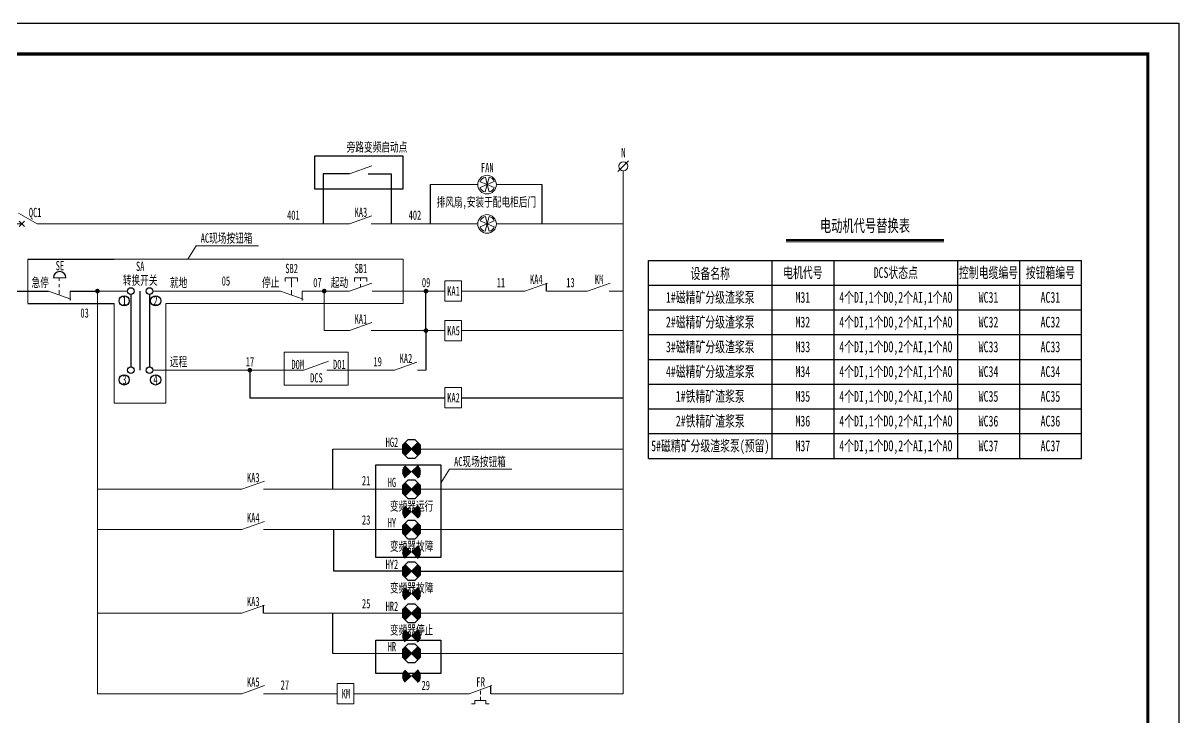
# Model space of a CAD drawing. Header units: millimetres. Extents: x 401220 to 2750366, y -101310 to 943175.
# Drawn here: x 1132490 to 1169837, y 514896 to 537324 of the extents above; entities that cross this region are included whole.
import ezdxf
from ezdxf.enums import TextEntityAlignment as Align

# ---------------------------------------------------------------- set-up
doc = ezdxf.new("R2010")
doc.units = ezdxf.units.MM
doc.linetypes.add('常规', pattern=[20, 10, 0, 10])
doc.linetypes.add('接地线', pattern=[1460, 500, 500, -200, 60, -200])
for name, color, linetype, lineweight in [('1轮廓实线层', 7, 'Continuous', 18), ('_0', 7, 'Continuous', 25), ('CAXA0层', 7, 'Continuous', 25), ('SW', 8, 'Continuous', 20)]:
    doc.layers.add(name, color=color, linetype=linetype, lineweight=lineweight)
for name, color, linetype in [('D1', 4, 'Continuous'), ('MX', 3, 'Continuous'), ('TEXT', 4, 'Continuous'), ('动力平面导线层', 3, '常规'), ('动力平面设备层', 1, 'Continuous'), ('图框', 7, 'Continuous'), ('标注-照明', 7, 'Continuous'), ('照明平面导线层', 3, 'Continuous'), ('照明平面设备层', 1, 'Continuous'), ('电气-接地设计-接地线', 3, '接地线'), ('表格图框层', 7, 'Continuous')]:
    doc.layers.add(name, color=color, linetype=linetype)
doc.styles.add('IDQSTYLE', font='NSimSun.ttf', dxfattribs={"width": 0.7})
doc.styles.add('标准', font='NSimSun.ttf', dxfattribs={"width": 0.667})

# ---------------------------------------------------------------- blocks, each defined once
blk = doc.blocks.new('*U33')
at = {"layer": '1轮廓实线层'}
for p, q in [((0, 15), (0, 10)), ((0, 5), (-3.5, 11.06)), ((0, 10), (-0.88, 10.88)), ((0, 10), (-0.88, 9.12)), ((0, 10), (0.88, 10.88)), ((0, 10), (0.88, 9.12)), ((0, 5), (0, 0))]:
    blk.add_line(p, q, dxfattribs=at)

msp = doc.modelspace()

# ---------------------------------------------------------------- hatches: boundary and pattern name
at = {"linetype": 'ByBlock', "lineweight": 25}
h = msp.add_hatch(dxfattribs=at)
h.set_pattern_fill('ANSI31', scale=184.8, style=0)
h.set_pattern_definition([(45, (580637.666, 525748.21), (-16.3341666, 16.3341666), [])])
h.paths.add_polyline_path([(1145040.02619, 523553.24756), (1144831.1225, 523762.4984, 0.1991281417), (1144744.34619, 523553.24756, 0.1986966109), (1144830.77535, 523344.34388)])
h.paths.add_polyline_path([(1145249.27703, 523762.15124), (1145040.02619, 523553.24756), (1145248.92987, 523343.99672, 0.1991281417), (1145335.70619, 523553.24756, 0.1986966109)])
h = msp.add_hatch(dxfattribs=at)
h.set_pattern_fill('ANSI31', scale=184.8, style=0)
h.set_pattern_definition([(45, (580637.666, 525013.185), (-16.3341666, 16.3341666), [])])
h.paths.add_polyline_path([(1145040.02619, 522818.22334), (1144831.1225, 523027.47418, 0.1991281417), (1144744.34619, 522818.22334, 0.1986966109), (1144830.77535, 522609.31966)])
h.paths.add_polyline_path([(1145249.27703, 523027.12703), (1145040.02619, 522818.22334), (1145248.92987, 522608.9725, 0.1991281417), (1145335.70619, 522818.22334, 0.1986966109)])
h = msp.add_hatch(dxfattribs=at)
h.set_pattern_fill('ANSI31', scale=184.8, style=0)
h.set_pattern_definition([(45, (580637.666, 524448.21), (-16.3341666, 16.3341666), [])])
h.paths.add_polyline_path([(1145040.02619, 522253.24756), (1144831.1225, 522462.4984, 0.1991281417), (1144744.34619, 522253.24756, 0.1986966109), (1144830.77535, 522044.34388)])
h.paths.add_polyline_path([(1145249.27703, 522462.15124), (1145040.02619, 522253.24756), (1145248.92987, 522043.99672, 0.1991281417), (1145335.70619, 522253.24756, 0.1986966109)])
h = msp.add_hatch(dxfattribs=at)
h.set_pattern_fill('ANSI31', scale=184.8, style=0)
h.set_pattern_definition([(45, (580637.666, 523713.185), (-16.3341666, 16.3341666), [])])
h.paths.add_polyline_path([(1145040.02619, 521518.22334), (1144831.1225, 521727.47418, 0.1991281417), (1144744.34619, 521518.22334, 0.1986966109), (1144830.77535, 521309.31966)])
h.paths.add_polyline_path([(1145249.27703, 521727.12703), (1145040.02619, 521518.22334), (1145248.92987, 521308.9725, 0.1991281417), (1145335.70619, 521518.22334, 0.1986966109)])
h = msp.add_hatch(dxfattribs=at)
h.set_pattern_fill('ANSI31', scale=184.8, style=0)
h.set_pattern_definition([(45, (580637.666, 523148.21), (-16.3341666, 16.3341666), [])])
h.paths.add_polyline_path([(1145040.02619, 520953.24756), (1144831.1225, 521162.4984, 0.1991281417), (1144744.34619, 520953.24756, 0.1986966109), (1144830.77535, 520744.34388)])
h.paths.add_polyline_path([(1145249.27703, 521162.15124), (1145040.02619, 520953.24756), (1145248.92987, 520743.99672, 0.1991281417), (1145335.70619, 520953.24756, 0.1986966109)])
h = msp.add_hatch(dxfattribs=at)
h.set_pattern_fill('ANSI31', scale=184.8, style=0)
h.set_pattern_definition([(45, (580637.666, 522413.185), (-16.3341666, 16.3341666), [])])
h.paths.add_polyline_path([(1145040.02619, 520218.22334), (1144831.1225, 520427.47418, 0.1991281417), (1144744.34619, 520218.22334, 0.1986966109), (1144830.77535, 520009.31966)])
h.paths.add_polyline_path([(1145249.27703, 520427.12703), (1145040.02619, 520218.22334), (1145248.92987, 520008.9725, 0.1991281417), (1145335.70619, 520218.22334, 0.1986966109)])
h = msp.add_hatch(dxfattribs=at)
h.set_pattern_fill('ANSI31', scale=184.8, style=0)
h.set_pattern_definition([(45, (580637.666, 521801.533), (-16.3341666, 16.3341666), [])])
h.paths.add_polyline_path([(1145040.02619, 519606.5721), (1144831.1225, 519815.82294, 0.1991281417), (1144744.34619, 519606.5721, 0.1986966109), (1144830.77535, 519397.66842)])
h.paths.add_polyline_path([(1145249.27703, 519815.47579), (1145040.02619, 519606.5721), (1145248.92987, 519397.32126, 0.1991281417), (1145335.70619, 519606.5721, 0.1986966109)])
h = msp.add_hatch(dxfattribs=at)
h.set_pattern_fill('ANSI31', scale=184.8, style=0)
h.set_pattern_definition([(45, (580637.666, 521066.51), (-16.3341666, 16.3341666), [])])
h.paths.add_polyline_path([(1145040.02619, 518871.54789), (1144831.1225, 519080.79873, 0.1991281417), (1144744.34619, 518871.54789, 0.1986966109), (1144830.77535, 518662.6442)])
h.paths.add_polyline_path([(1145249.27703, 519080.45157), (1145040.02619, 518871.54789), (1145248.92987, 518662.29705, 0.1991281417), (1145335.70619, 518871.54789, 0.1986966109)])
h = msp.add_hatch(dxfattribs=at)
h.set_pattern_fill('ANSI31', scale=184.8, style=0)
h.set_pattern_definition([(45, (580637.666, 520441.99), (-16.3341666, 16.3341666), [])])
h.paths.add_polyline_path([(1145040.02619, 518247.02842), (1144831.1225, 518456.27926, 0.1991281417), (1144744.34619, 518247.02842, 0.1986966109), (1144830.77535, 518038.12474)])
h.paths.add_polyline_path([(1145249.27703, 518455.9321), (1145040.02619, 518247.02842), (1145248.92987, 518037.77758, 0.1991281417), (1145335.70619, 518247.02842, 0.1986966109)])
h = msp.add_hatch(dxfattribs=at)
h.set_pattern_fill('ANSI31', scale=184.8, style=0)
h.set_pattern_definition([(45, (580637.666, 519706.966), (-16.3341666, 16.3341666), [])])
h.paths.add_polyline_path([(1145040.02619, 517512.0042), (1144831.1225, 517721.25504, 0.1991281417), (1144744.34619, 517512.0042, 0.1986966109), (1144830.77535, 517303.10052)])
h.paths.add_polyline_path([(1145249.27703, 517720.90788), (1145040.02619, 517512.0042), (1145248.92987, 517302.75336, 0.1991281417), (1145335.70619, 517512.0042, 0.1986966109)])
h = msp.add_hatch(dxfattribs=at)
h.set_pattern_fill('ANSI31', scale=184.8, style=0)
h.set_pattern_definition([(45, (580637.666, 519141.99), (-16.3341666, 16.3341666), [])])
h.paths.add_polyline_path([(1145040.02619, 516947.02842), (1144831.1225, 517156.27926, 0.1991281417), (1144744.34619, 516947.02842, 0.1986966109), (1144830.77535, 516738.12474)])
h.paths.add_polyline_path([(1145249.27703, 517155.9321), (1145040.02619, 516947.02842), (1145248.92987, 516737.77758, 0.1991281417), (1145335.70619, 516947.02842, 0.1986966109)])
h = msp.add_hatch(dxfattribs=at)
h.set_pattern_fill('ANSI31', scale=184.8, style=0)
h.set_pattern_definition([(45, (580637.666, 518406.966), (-16.3341666, 16.3341666), [])])
h.paths.add_polyline_path([(1145040.02619, 516212.0042), (1144831.1225, 516421.25504, 0.1991281417), (1144744.34619, 516212.0042, 0.1986966109), (1144830.77535, 516003.10052)])
h.paths.add_polyline_path([(1145249.27703, 516420.90788), (1145040.02619, 516212.0042), (1145248.92987, 516002.75336, 0.1991281417), (1145335.70619, 516212.0042, 0.1986966109)])

# ---------------------------------------------------------------- linework, layer by layer
at = {"color": 7}
for p, q in [((1143031.61517, 532451.3902), (1142190.75559, 532451.3902)), ((1142190.75559, 532451.3902), (1142190.75559, 530831.55385)), ((1143634.63691, 532451.3902), (1144387.42745, 532451.3902)), ((1144387.42745, 532451.3902), (1144387.42745, 530831.53886)), ((1142527.67932, 519606.5721), (1142527.67932, 520953.24756)), ((1144744.34619, 519606.5721), (1142527.67932, 519606.5721)), ((1145335.70619, 519606.5721), (1151883.7064, 519606.64482))]:
    msp.add_line(p, q, dxfattribs=at)
at = {"color": 7, "linetype": 'ByBlock', "lineweight": 20}
for p, q in [((1147654.36243, 528660.69087), (1146653.19318, 528660.69087)), ((1147654.36243, 528660.69087), (1147247.31069, 528660.69087)), ((1148699.82843, 528660.69087), (1147654.36243, 528660.69087)), ((1151346.33311, 527382.56668), (1146653.19318, 527382.56668)), ((1151883.62005, 527382.57265), (1147190.48012, 527382.57265)), ((1146899.79699, 515647.02842), (1143175.39103, 515647.02842)), ((1147084.44644, 515320.74181), (1147084.44644, 515429.28181)), ((1147084.44644, 515429.28181), (1147446.24644, 515429.28181)), ((1147265.34644, 515737.47842), (1147265.34644, 515616.87842)), ((1147265.34644, 515549.88181), (1147265.34644, 515429.28181)), ((1147446.24644, 515429.28181), (1147446.24644, 515320.74181)), ((1146975.90644, 515320.74181), (1147084.44644, 515320.74181)), ((1147446.24644, 515320.74181), (1147554.78644, 515320.74181))]:
    msp.add_line(p, q, dxfattribs=at)
at = {"color": 7, "linetype": 'ByBlock', "lineweight": 25}
for p, q in [((1145249.27703, 523762.15124), (1144830.77535, 523344.34388)), ((1145248.92987, 523343.99672), (1144831.1225, 523762.4984)), ((1145249.27703, 522462.15124), (1144830.77535, 522044.34388)), ((1145248.92987, 522043.99672), (1144831.1225, 522462.4984)), ((1145249.27703, 521162.15124), (1144830.77535, 520744.34388)), ((1145248.92987, 520743.99672), (1144831.1225, 521162.4984)), ((1145249.27703, 519815.47579), (1144830.77535, 519397.66842)), ((1145248.92987, 519397.32126), (1144831.1225, 519815.82294)), ((1145249.27703, 518455.9321), (1144830.77535, 518038.12474)), ((1145248.92987, 518037.77758), (1144831.1225, 518456.27926)), ((1145249.27703, 517155.9321), (1144830.77535, 516738.12474)), ((1145248.92987, 516737.77758), (1144831.1225, 517156.27926))]:
    msp.add_line(p, q, dxfattribs=at)
at = {"color": 7}
for points in [[(1141914.5279, 533033.4668), (1144759.02057, 533033.4668), (1144759.02057, 531953.49021), (1141914.5279, 531953.49021)], [(1143891.18647, 523041.57506), (1145987.28869, 523041.57506), (1145987.28869, 520053.01564), (1143891.18647, 520053.01564)], [(1143891.18647, 517377.80242), (1145987.28869, 517377.80242), (1145987.28869, 516297.82584), (1143891.18647, 516297.82584)]]:
    msp.add_lwpolyline(points, close=True, dxfattribs=at)
at = {"color": 7, "linetype": 'ByBlock', "lineweight": 20, "const_width": 75}
for points in [[(1134853.53577, 528660.68444, 1), (1134928.53577, 528660.68444, 1)], [(1142183.12509, 528660.69087, 1), (1142258.12509, 528660.69087, 1)], [(1145470.3313, 528660.69087, 1), (1145545.3313, 528660.69087, 1)], [(1145470.3313, 527382.56668, 1), (1145545.3313, 527382.56668, 1)], [(1139779.95355, 526104.44249, 1), (1139854.95355, 526104.44249, 1)]]:
    msp.add_lwpolyline(points, format="xyb", close=True, dxfattribs=at)
at = {"color": 7, "linetype": 'ByBlock', "lineweight": 25}
for points in [[(1144917.55152, 523848.92756), (1144744.34619, 523675.72223), (1144744.34619, 523430.7729), (1144917.55152, 523257.56756), (1145162.50085, 523257.56756), (1145335.70619, 523430.7729), (1145335.70619, 523675.72223), (1145162.50085, 523848.92756)], [(1144917.55152, 522548.92756), (1144744.34619, 522375.72223), (1144744.34619, 522130.7729), (1144917.55152, 521957.56756), (1145162.50085, 521957.56756), (1145335.70619, 522130.7729), (1145335.70619, 522375.72223), (1145162.50085, 522548.92756)], [(1144917.55152, 521248.92756), (1144744.34619, 521075.72223), (1144744.34619, 520830.7729), (1144917.55152, 520657.56756), (1145162.50085, 520657.56756), (1145335.70619, 520830.7729), (1145335.70619, 521075.72223), (1145162.50085, 521248.92756)], [(1144917.55152, 519902.2521), (1144744.34619, 519729.04677), (1144744.34619, 519484.09744), (1144917.55152, 519310.8921), (1145162.50085, 519310.8921), (1145335.70619, 519484.09744), (1145335.70619, 519729.04677), (1145162.50085, 519902.2521)], [(1144917.55152, 518542.70842), (1144744.34619, 518369.50308), (1144744.34619, 518124.55375), (1144917.55152, 517951.34842), (1145162.50085, 517951.34842), (1145335.70619, 518124.55375), (1145335.70619, 518369.50308), (1145162.50085, 518542.70842)], [(1144917.55152, 517242.70842), (1144744.34619, 517069.50308), (1144744.34619, 516824.55375), (1144917.55152, 516651.34842), (1145162.50085, 516651.34842), (1145335.70619, 516824.55375), (1145335.70619, 517069.50308), (1145162.50085, 517242.70842)]]:
    msp.add_lwpolyline(points, close=True, dxfattribs=at)
at = {"layer": 'CAXA0层', "color": 7, "linetype": 'ByBlock', "lineweight": 40}
msp.add_line((1157144.74113, 530320.93667), (1162242.88642, 530320.93667), dxfattribs=at)
at = {"layer": 'CAXA0层', "color": 7, "linetype": 'ByBlock', "lineweight": 0}
msp.add_line((1157144.74113, 530255.45374), (1162242.88642, 530255.45374), dxfattribs=at)
at = {"layer": 'D1', "color": 7, "linetype": 'ByBlock'}
msp.add_arc((1133670.67777, 529092.30667), 200.52575, 0, 180, dxfattribs=at)
at = {"layer": 'MX', "color": 7, "linetype": 'ByBlock', "lineweight": 20}
msp.add_line((1151710.33282, 532521.77941), (1152056.7925, 532868.23909), dxfattribs=at)
msp.add_circle((1151883.55873, 532695.00582), 144.35795, dxfattribs=at)
at = {"layer": 'SW', "color": 7, "linetype": 'ByBlock', "lineweight": 25}
for p, q in [((1152693.81377, 523252.93739), (1152693.81377, 529652.93739)), ((1156693.81377, 523252.93739), (1156693.81377, 529652.93739)), ((1158693.81377, 523252.93739), (1158693.81377, 529652.93739)), ((1162693.81377, 523252.93739), (1162693.81377, 529652.93739)), ((1164693.81377, 523252.93739), (1164693.81377, 529652.93739)), ((1166693.81377, 523252.93739), (1166693.81377, 529652.93739))]:
    msp.add_line(p, q, dxfattribs=at)
at = {"layer": 'TEXT', "color": 7, "linetype": 'ByBlock', "ltscale": 100}
for centre in [(1135970.25444, 528660.69087), (1136573.74194, 528660.69087)]:
    msp.add_circle(centre, 109.725, dxfattribs=at)
at = {"layer": '动力平面导线层', "color": 7, "linetype": 'ByBlock'}
for p, q in [((1132638.19149, 529694.01981), (1135437.49638, 529694.01981)), ((1132203.19809, 528660.69087), (1133305.12071, 528660.69087)), ((1132638.19149, 528259.18954), (1135437.49638, 528259.18954)), ((1145507.8313, 527382.56668), (1145507.8313, 526104.44249)), ((1139817.45355, 526104.44249), (1139817.45355, 525212.86882)), ((1139817.45355, 525212.86882), (1146117.44569, 525212.86882))]:
    msp.add_line(p, q, dxfattribs=at)
at = {"layer": '动力平面导线层', "color": 7}
for p, q in [((1152693.81377, 529652.93739), (1166693.81377, 529652.93739)), ((1152693.81377, 528852.93739), (1166693.81377, 528852.93739)), ((1152693.81377, 528052.93739), (1166693.81377, 528052.93739)), ((1152693.81377, 527252.93739), (1166693.81377, 527252.93739)), ((1152693.81377, 526452.93739), (1166693.81377, 526452.93739)), ((1152693.81377, 525652.93739), (1166693.81377, 525652.93739)), ((1152693.81377, 524852.93739), (1166693.81377, 524852.93739)), ((1152693.81377, 524052.93739), (1166693.81377, 524052.93739)), ((1142499.85063, 522253.24756), (1142499.85063, 523553.24756)), ((1152693.81377, 523252.93739), (1166693.81377, 523252.93739)), ((1142499.85063, 516947.02842), (1142499.85063, 518247.02842))]:
    msp.add_line(p, q, dxfattribs=at)
at = {"layer": '动力平面导线层', "color": 7, "linetype": 'ByBlock', "lineweight": -3, "ltscale": 100}
for p, q in [((1149401.56968, 528660.69087), (1149401.56968, 528922.12294)), ((1147601.53824, 515647.02842), (1147601.53824, 515908.46049))]:
    msp.add_line(p, q, dxfattribs=at)
at = {"layer": '动力平面设备层', "color": 7, "linetype": 'ByBlock', "lineweight": -3, "ltscale": 100}
for p, q in [((1145642.06018, 532102.11524), (1145642.06018, 530831.55385)), ((1149250.9576, 532102.02735), (1149250.9576, 530831.46596))]:
    msp.add_line(p, q, dxfattribs=at)
at = {"layer": '图框', "color": 7, "linetype": 'Continuous', "lineweight": 100, "const_width": 100}
msp.add_lwpolyline([(1112936.60651, 496323.56271), (1168836.60651, 496323.56271), (1168836.60651, 536323.56271), (1112936.60651, 536323.56271)], close=True, dxfattribs=at)
at = {"layer": '标注-照明', "color": 7, "linetype": 'ByBlock', "lineweight": 25, "ltscale": 100}
for p, q in [((1134006.86196, 528660.69087), (1134891.03328, 528660.69087)), ((1135970.25444, 528550.96587), (1135970.25444, 526214.16749)), ((1136272.20867, 526104.44249), (1136272.20867, 528660.69087)), ((1136573.74194, 528550.96587), (1136573.74194, 526214.16749)), ((1140255.35507, 518247.02842), (1140255.35507, 518508.46049))]:
    msp.add_line(p, q, dxfattribs=at)
for centre, radius in [((1135756.95877, 528345.33912), 164.79793), ((1136773.19982, 528345.33912), 164.79793), ((1135970.25444, 526104.44249), 109.725), ((1136573.74194, 526104.44249), 109.725), ((1135756.95877, 525789.09074), 164.79793), ((1136773.19982, 525789.09074), 164.79793)]:
    msp.add_circle(centre, radius, dxfattribs=at)
at = {"layer": '照明平面导线层', "color": 7, "linetype": 'ByBlock', "lineweight": 20}
for p, q in [((1143031.61517, 532451.3902), (1143762.7293, 532712.82227)), ((1147481.83947, 532102.11524), (1147260.4389, 532197.15377)), ((1147481.34324, 532102.61147), (1147427.6172, 532338.43471)), ((1147544.85973, 532341.44071), (1147481.34324, 532102.61147)), ((1147712.03803, 532200.15977), (1147482.3357, 532102.61147)), ((1151883.75139, 515647.03438), (1151883.56266, 532550.64786)), ((1145642.06018, 532102.11524), (1147181.17226, 532102.11524)), ((1147258.136, 532009.60672), (1147481.34324, 532102.61147)), ((1147482.70886, 532101.24585), (1147425.3143, 531868.32577)), ((1147480.1523, 532102.11524), (1147483.56928, 532102.11524)), ((1147482.3357, 532102.61147), (1147713.53296, 532009.60761)), ((1147482.3357, 532102.61147), (1147546.35466, 531868.32667)), ((1147782.66475, 532102.02735), (1149250.9576, 532102.02735)), ((1143031.61517, 530831.55385), (1143762.7293, 531092.98592)), ((1147481.34324, 530832.05008), (1147427.6172, 531067.87332)), ((1147544.85973, 531070.87932), (1147481.34324, 530832.05008)), ((1133448.1431, 530831.55385), (1143031.61517, 530831.55385)), ((1143733.35642, 530831.55385), (1147181.17225, 530831.47481)), ((1147258.136, 530739.04532), (1147481.34324, 530832.05008)), ((1147481.83947, 530831.55385), (1147260.4389, 530926.59237)), ((1147482.70886, 530830.68446), (1147425.3143, 530597.76438)), ((1147480.1523, 530831.55385), (1147483.56928, 530831.55385)), ((1147712.03803, 530929.59838), (1147482.3357, 530832.05008)), ((1147482.3357, 530832.05008), (1147713.53296, 530739.04622)), ((1147482.3357, 530832.05008), (1147546.35466, 530597.76528)), ((1147782.66475, 530831.46596), (1151883.58175, 530831.46596)), ((1138078.88468, 530121.64683), (1137814.00441, 529694.01981)), ((1138078.88468, 530121.64683), (1140097.52325, 530121.64683)), ((1135437.49638, 529694.01981), (1144769.40609, 529694.01981)), ((1144769.40609, 529694.01981), (1144769.40609, 528259.18954)), ((1133871.17527, 529092.30667), (1133470.18027, 529092.30667)), ((1133655.99133, 528992.05792), (1133655.99133, 529092.30667)), ((1133655.99133, 528786.00181), (1133655.99133, 528886.25056)), ((1141159.11612, 528891.80917), (1141159.11612, 529092.30667)), ((1141159.11612, 528786.00181), (1141159.11612, 528886.25056)), ((1143031.61517, 528660.69087), (1143762.7293, 528922.12294)), ((1143397.17224, 528992.05792), (1143397.17224, 529092.30667)), ((1143397.17224, 528791.40691), (1143397.17224, 528886.59999)), ((1148699.82843, 528660.69087), (1149430.94256, 528922.12294)), ((1150726.84907, 528660.69087), (1151457.9632, 528922.12294)), ((1133305.12071, 528660.69087), (1134036.23484, 528399.2588)), ((1133655.99133, 528535.22642), (1133655.99133, 528685.75306)), ((1134006.86196, 528660.69087), (1134006.86196, 528359.47117)), ((1135860.52944, 528660.69087), (1134891.03328, 528660.69087)), ((1134891.03328, 528660.69087), (1134891.03328, 515647.02842)), ((1136683.46694, 528660.69087), (1140808.24549, 528660.69087)), ((1140808.24549, 528660.69087), (1141539.35962, 528399.2588)), ((1141159.11612, 528535.22642), (1141159.11612, 528685.75306)), ((1143031.61517, 528660.69087), (1141509.98674, 528660.69087)), ((1141509.98674, 528660.69087), (1141509.98674, 528359.47117)), ((1142220.62509, 528660.69087), (1142220.62509, 527382.56668)), ((1143774.31465, 528660.69087), (1146117.44569, 528660.69087)), ((1149401.56968, 528660.69087), (1150726.84907, 528660.69087)), ((1151422.49147, 528660.69087), (1151883.57908, 528660.69087)), ((1144769.40609, 528259.18954), (1137104.44536, 528259.18954)), ((1143031.61517, 527382.56668), (1142220.62509, 527382.56668)), ((1143031.61517, 527382.56668), (1143762.7293, 527643.99875)), ((1143733.35642, 527382.56668), (1145507.8313, 527382.56668)), ((1145507.8313, 527382.56668), (1146117.44569, 527382.56668)), ((1141557.86316, 526104.44249), (1142362.08871, 526392.01777)), ((1144486.51299, 526104.44249), (1145217.62712, 526365.87456)), ((1136683.46694, 526104.44249), (1137470.8567, 526104.44249)), ((1137470.8567, 526104.44249), (1141557.86316, 526104.44249)), ((1142300.56264, 526104.44249), (1144486.51299, 526104.44249)), ((1145229.21247, 526104.44249), (1145507.8313, 526104.44249)), ((1142499.85063, 523553.24756), (1144744.34619, 523553.24756)), ((1145335.70619, 523553.24756), (1151346.37651, 523553.24756)), ((1145872.99313, 523553.25353), (1151883.66346, 523553.25353)), ((1146266.49784, 522899.61199), (1146001.61758, 522471.98497)), ((1146266.49784, 522899.61199), (1148285.13642, 522899.61199)), ((1139553.61382, 522253.24756), (1140284.72795, 522514.67963)), ((1134891.0055, 522253.24756), (1139553.61382, 522253.24756)), ((1140255.35507, 522253.24756), (1144744.34619, 522253.24756)), ((1145335.70619, 522253.24756), (1151346.42212, 522253.24756)), ((1145872.99313, 522253.25353), (1151883.70906, 522253.25353)), ((1139553.61382, 520953.24756), (1140284.72795, 521214.67963)), ((1134891.0055, 520953.24756), (1139553.61382, 520953.24756)), ((1140255.35507, 520953.24756), (1144744.34619, 520953.24756)), ((1145335.70619, 520953.24756), (1151346.45033, 520953.24756)), ((1145872.99313, 520953.25353), (1151883.73728, 520953.25353)), ((1139553.61382, 518247.02842), (1140284.72795, 518508.46049)), ((1139553.61382, 518247.02842), (1134891.0055, 518247.02842)), ((1140255.35507, 518247.02842), (1144744.34619, 518247.02842)), ((1145335.70619, 518247.02842), (1151346.43622, 518247.02842)), ((1145872.99313, 518247.03438), (1151883.72317, 518247.03438)), ((1142499.85063, 516947.02842), (1144744.34619, 516947.02842)), ((1145335.70619, 516947.02842), (1151346.31641, 516947.02842)), ((1145872.99313, 516947.03438), (1151883.60335, 516947.03438)), ((1139553.61382, 515647.02842), (1140284.72795, 515908.46049)), ((1146899.79699, 515647.02842), (1147630.91113, 515908.46049)), ((1134891.0055, 515647.02842), (1139553.61382, 515647.02842)), ((1140255.35507, 515647.02842), (1142639.64355, 515647.02842)), ((1147601.53824, 515647.02842), (1151346.46444, 515647.02842)), ((1148138.82518, 515647.03438), (1151883.75139, 515647.03438))]:
    msp.add_line(p, q, dxfattribs=at)
for points in [[(1141359.61362, 528972.00817), (1141359.61362, 529092.30667), (1140958.61862, 529092.30667), (1140958.61862, 528972.00817)], [(1143597.66974, 528972.00817), (1143597.66974, 529092.30667), (1143196.67474, 529092.30667), (1143196.67474, 528972.00817)]]:
    msp.add_lwpolyline(points, dxfattribs=at)
for points in [[(1146117.44569, 528991.46422), (1146653.19318, 528991.46422), (1146653.19318, 528329.91753), (1146117.44569, 528329.91753)], [(1146117.44569, 527713.34003), (1146653.19318, 527713.34003), (1146653.19318, 527051.79334), (1146117.44569, 527051.79334)], [(1146117.44569, 525543.64217), (1146653.19318, 525543.64217), (1146653.19318, 524882.09548), (1146117.44569, 524882.09548)], [(1142639.64355, 515977.80176), (1143175.39103, 515977.80176), (1143175.39103, 515316.25507), (1142639.64355, 515316.25507)]]:
    msp.add_lwpolyline(points, close=True, dxfattribs=at)
for centre in [(1147481.9185, 532102.03621), (1147481.9185, 530831.47481)]:
    msp.add_circle(centre, 300.74625, dxfattribs=at)
for centre, start, end in [((1147455.65051, 532135.71095), 97.873116874, 162.528612992), ((1147516.82642, 532138.71695), 17.471387008, 82.126883126), ((1147453.3476, 532071.04954), 197.471387008, 262.126883126), ((1147518.32136, 532071.05043), 277.873116874, 342.528612992), ((1147455.65051, 530865.14955), 97.873116874, 162.528612992), ((1147516.82642, 530868.15556), 17.471387008, 82.126883126), ((1147453.3476, 530800.48814), 197.471387008, 262.126883126), ((1147518.32136, 530800.48904), 277.873116874, 342.528612992)]:
    msp.add_arc(centre, 204.65285, start, end, dxfattribs=at)
at = {"layer": '照明平面设备层', "color": 7, "lineweight": -3, "ltscale": 100}
msp.add_lwpolyline([(1110436.60651, 537323.56271), (1169836.60651, 537323.56271), (1169836.60651, 495323.56271), (1110436.60651, 495323.56271)], close=True, dxfattribs=at)
at = {"layer": '电气-接地设计-接地线', "color": 7, "linetype": 'ByBlock', "lineweight": -3}
for p, q in [((1145507.8313, 527382.56668), (1145507.8313, 528660.69087)), ((1146653.19318, 525212.86882), (1151346.29302, 525212.86882)), ((1147190.48012, 525212.87479), (1151883.57996, 525212.87479))]:
    msp.add_line(p, q, dxfattribs=at)
at = {"layer": '表格图框层', "color": 7, "linetype": 'ByBlock', "lineweight": 20, "ltscale": 50}
for p, q in [((1132638.19149, 528259.18954), (1132638.19149, 529694.01981)), ((1135437.49638, 525035.5965), (1135437.49638, 528259.18954)), ((1137104.44536, 528259.18954), (1137104.44536, 525035.5965)), ((1140923.2521, 526683.45011), (1142996.69978, 526683.45011)), ((1140923.2521, 526683.45011), (1140923.2521, 525620.09621)), ((1142996.69978, 526683.45011), (1142996.69978, 525620.09621)), ((1140923.2521, 525620.09621), (1142996.69978, 525620.09621)), ((1137104.44536, 525035.5965), (1135437.49638, 525035.5965))]:
    msp.add_line(p, q, dxfattribs=at)

# ---------------------------------------------------------------- block references
at = {"layer": '_0', "color": 7, "linetype": 'ByBlock', "xscale": -100, "yscale": 100, "zscale": 100, "rotation": 90}
msp.add_blockref('*U33', (1133448.1431, 530831.55385), dxfattribs=at)

# ---------------------------------------------------------------- texts
at = {"layer": 'SW', "color": 7, "linetype": 'ByBlock', "lineweight": 25, "style": '标准', "width": 0.667}
for s, height, p in [('电动机代号替换表', 400, (1159693.58604, 530575.9507)), ('设备名称', 350, (1154693.81377, 529052.93739)), ('电机代号', 350, (1157684.95643, 529083.85083)), ('DCS状态点', 350, (1160689.95643, 529083.85083)), ('控制电缆编号', 350, (1163684.95643, 529083.85083)), ('按钮箱编号', 350, (1165684.95643, 529083.85083)), ('1#磁精矿分级渣浆泵', 350, (1154693.81343, 528283.80742)), ('M31', 350, (1157684.95643, 528283.85083)), ('4个DI,1个DO,2个AI,1个AO', 350, (1160689.95643, 528283.85083)), ('WC31', 350, (1163684.95643, 528283.85083)), ('AC31', 350, (1165684.95643, 528283.85083)), ('2#磁精矿分级渣浆泵', 350, (1154693.81343, 527483.80185)), ('M32', 350, (1157684.95643, 527483.85083)), ('4个DI,1个DO,2个AI,1个AO', 350, (1160689.95643, 527483.85083)), ('WC32', 350, (1163684.95643, 527483.85083)), ('AC32', 350, (1165684.95643, 527483.85083)), ('3#磁精矿分级渣浆泵', 350, (1154693.81343, 526683.80927)), ('M33', 350, (1157684.95643, 526683.85083)), ('4个DI,1个DO,2个AI,1个AO', 350, (1160689.95643, 526683.85083)), ('WC33', 350, (1163684.95643, 526683.85083)), ('AC33', 350, (1165684.95643, 526683.85083)), ('4#磁精矿分级渣浆泵', 350, (1154693.81343, 525883.80927)), ('M34', 350, (1157684.95643, 525883.85083)), ('4个DI,1个DO,2个AI,1个AO', 350, (1160689.95643, 525883.85083)), ('WC34', 350, (1163684.95643, 525883.85083)), ('AC34', 350, (1165684.95643, 525883.85083)), ('1#铁精矿渣浆泵', 350, (1154693.81343, 525083.80927)), ('4个DI,1个DO,2个AI,1个AO', 350, (1160689.95643, 525083.85083)), ('M35', 350, (1157684.95643, 525083.85083)), ('WC35', 350, (1163684.95643, 525083.85083)), ('AC35', 350, (1165684.95643, 525083.85083)), ('2#铁精矿渣浆泵', 350, (1154693.81343, 524283.80927)), ('M36', 350, (1157684.95643, 524283.85083)), ('4个DI,1个DO,2个AI,1个AO', 350, (1160689.95643, 524283.85083)), ('WC36', 350, (1163684.95643, 524283.85083)), ('AC36', 350, (1165684.95643, 524283.85083)), ('5#磁精矿分级渣浆泵(预留)', 350, (1154693.81343, 523483.80927)), ('M37', 350, (1157684.95643, 523483.85083)), ('4个DI,1个DO,2个AI,1个AO', 350, (1160689.95643, 523483.85083)), ('WC37', 350, (1163684.95643, 523483.85083)), ('AC37', 350, (1165684.95643, 523483.85083))]:
    msp.add_text(s, height=height, dxfattribs=at).set_placement(p, align=Align.CENTER)
at = {"layer": 'TEXT', "color": 7, "linetype": 'ByBlock', "ltscale": 100}
for s, style, width, p in [('旁路变频启动点', '标准', 0.667, (1143924.17931, 533168.44103)), ('N', '标准', 0.667, (1151885.94221, 532989.59005)), ('FAN', '标准', 0.667, (1147489.31089, 532501.31641)), ('排风扇,安装于配电柜后门', '标准', 0.667, (1147458.04761, 531391.21211)), ('QC1', '标准', 0.667, (1132879.50948, 531051.79704)), ('401', '标准', 0.667, (1141223.0314, 530966.52808)), ('KA3', '标准', 0.667, (1143405.34463, 531060.80485)), ('402', '标准', 0.667, (1145150.67173, 530966.52808)), ('AC现场按钮箱', '标准', 0.667, (1139064.99831, 530223.10185)), ('SE', '标准', 0.667, (1133678.85017, 529333.9702)), ('SA', '标准', 0.667, (1136273.17269, 529312.21387)), ('转换开关', '标准', 0.667, (1136273.17269, 528863.17327)), ('SB2', '标准', 0.667, (1141167.28851, 529240.96602)), ('SB1', '标准', 0.667, (1143405.34463, 529240.96602)), ('急停', '标准', 0.667, (1133043.80998, 528791.40431)), ('就地', '标准', 0.667, (1137513.90313, 528786.72513)), ('05', '标准', 0.667, (1139043.84143, 528840.21833)), ('停止', '标准', 0.667, (1140489.79021, 528791.40431)), ('07', '标准', 0.667, (1142001.09803, 528787.16706)), ('起动', '标准', 0.667, (1142713.15989, 528791.40431)), ('09', '标准', 0.667, (1145511.47487, 528787.16706)), ('11', '标准', 0.667, (1147929.04878, 528787.16706)), ('KA4', '标准', 0.667, (1149073.55789, 528889.94188)), ('13', '标准', 0.667, (1150176.80915, 528787.16706)), ('KM', '标准', 0.667, (1151100.57853, 528889.94188)), ('1', '标准', 0.667, (1135762.717, 528206.07361)), ('2', '标准', 0.667, (1136767.76692, 528206.07361)), ('KA1', '标准', 0.667, (1146398.85601, 528510.25737)), ('03', '标准', 0.667, (1134476.53209, 527803.01771)), ('KA1', '标准', 0.667, (1143405.34463, 527611.81769)), ('KA5', '标准', 0.667, (1146398.85601, 527232.13318)), ('KA2', '标准', 0.667, (1144860.24245, 526333.6935)), ('远程', '标准', 0.667, (1137513.90313, 526230.47675)), ('17', '标准', 0.667, (1139821.09712, 526230.91869)), ('D0M', '标准', 0.667, (1141363.38519, 526140.00742)), ('D01', '标准', 0.667, (1142707.16601, 526140.00742)), ('19', '标准', 0.667, (1143947.85118, 526230.91869)), ('3', '标准', 0.667, (1135762.717, 525649.82523)), ('4', '标准', 0.667, (1136767.76692, 525649.82523)), ('DCS', '标准', 0.667, (1141968.14833, 525707.30052)), ('KA2', '标准', 0.667, (1146398.85601, 525062.43532)), ('HG2', '标准', 0.667, (1144406.83675, 523625.38533)), ('AC现场按钮箱', '标准', 0.667, (1147252.61147, 523001.06701)), ('KA3', '标准', 0.667, (1139927.34328, 522482.49857)), ('21', '标准', 0.667, (1143575.56942, 522384.97455)), ('HG', '标准', 0.667, (1144406.83675, 522325.38533)), ('变频器运行', '标准', 0.667, (1145043.03918, 521564.75729)), ('KA4', '标准', 0.667, (1139927.34328, 521182.49857)), ('23', '标准', 0.667, (1143575.56942, 521113.38628)), ('HY', '标准', 0.667, (1144406.83675, 521025.38533)), ('变频器故障', '标准', 0.667, (1145043.03918, 520264.75729)), ('HY2', '标准', 0.667, (1144406.83675, 519678.70988)), ('变频器故障', '标准', 0.667, (1145043.03918, 518918.08183)), ('KA3', '标准', 0.667, (1139927.34328, 518476.27942)), ('25', '标准', 0.667, (1143575.56942, 518407.16714)), ('HR2', '标准', 0.667, (1144406.83675, 518319.16619)), ('变频器停止', '标准', 0.667, (1145043.03918, 517558.53815)), ('HR', '标准', 0.667, (1144406.83675, 517019.16619)), ('KA5', '标准', 0.667, (1139927.34328, 515876.27942)), ('FR', 'IDQSTYLE', 0.7, (1147273.52645, 515876.27942)), ('27', '标准', 0.667, (1140948.91805, 515780.51577)), ('KM', '标准', 0.667, (1142921.05387, 515496.59491)), ('29', '标准', 0.667, (1145500.7084, 515764.70927))]:
    msp.add_text(s, height=300, dxfattribs=dict(at, style=style, width=width)).set_placement(p, align=Align.CENTER)

doc.saveas('drawing.dxf')
